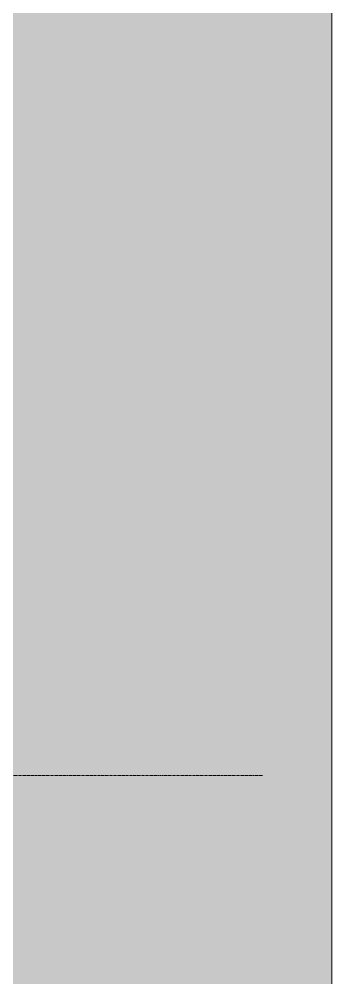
# Model space of a CAD drawing. Header units: millimetres. Extents: x -23600 to 58751, y -29611 to 36794.
# Drawn here: x 14367 to 16123, y -2549 to 2835 of the extents above; entities that cross this region are included whole.
import ezdxf

# ---------------------------------------------------------------- set-up
doc = ezdxf.new("R2010")
doc.units = ezdxf.units.MM
doc.linetypes.add('Grid Line', pattern=[22.225, 12.7, -3.175, 3.175, -3.175])
for name, color, linetype, lineweight in [('A-FLOR', 192, 'Continuous', 9), ('A-FLOR-PATT', 8, 'Continuous', 9), ('S-GRID', 1, 'Continuous', 9)]:
    doc.layers.add(name, color=color, linetype=linetype, lineweight=lineweight)

msp = doc.modelspace()

# ---------------------------------------------------------------- hatches: boundary and pattern name
at = {"layer": 'A-FLOR-PATT'}
h = msp.add_hatch(dxfattribs=at)
h.set_pattern_fill('FP_55', color=256, style=0, pattern_type=2)
h.set_pattern_definition([(270, (11728.3, 3641.24), (100, 6e-15), []), (0, (11728.3, 3641.24), (200, 200), [100, -700]), (0, (11828.3, 3241.24), (200, 200), [100, -700])])
h.paths.add_polyline_path([(8444.6, -12260.4), (16122.6, -12260.4), (16122.6, 19542.8), (7319.5, 19542.8), (7319.5, 17786), (7847.6, 17786), (7847.6, 17561), (7319.5, 17561), (7319.5, 10023), (7847.6, 10023), (7847.6, 9798), (7319.5, 9798), (7319.5, -577), (7847.6, -577), (7847.6, -614.5), (8843.3, -614.5), (8843.3, -640), (10673.3, -640), (10673.3, -614.5), (14184.1, -614.5), (14184.1, -6758.9), (7847.6, -6758.9), (7847.6, -6796.4), (7319.5, -6796.4), (7319.5, -12260.4), (7394.5, -12260.4)], flags=0)

# ---------------------------------------------------------------- linework, layer by layer
at = {"layer": 'A-FLOR'}
msp.add_line((16122.6, -12260.4), (16122.6, 19542.8), dxfattribs=at)
at = {"layer": 'S-GRID', "linetype": 'Grid Line'}
msp.add_line((15733.5, -1413.4), (-17001.2, -1413.4), dxfattribs=at)

doc.saveas('drawing.dxf')
